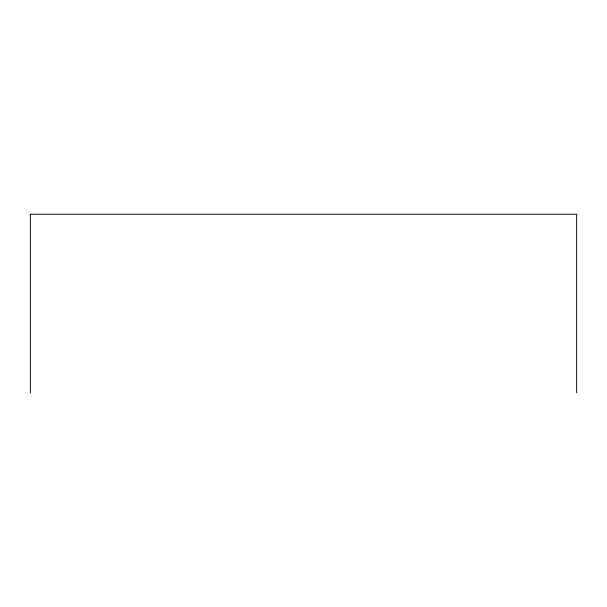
<?xml version="1.0" encoding="UTF-8"?>
<svg xmlns="http://www.w3.org/2000/svg" width="607" height="607" viewBox="0 0 607 607"><rect width="100%" height="100%" fill="white"/><g stroke="black" fill="none" stroke-linecap="round" stroke-linejoin="round"><path stroke-width="0.91" d="M576.65 392.79L576.65 214.21L30.35 214.21L30.35 392.79"/></g></svg>
